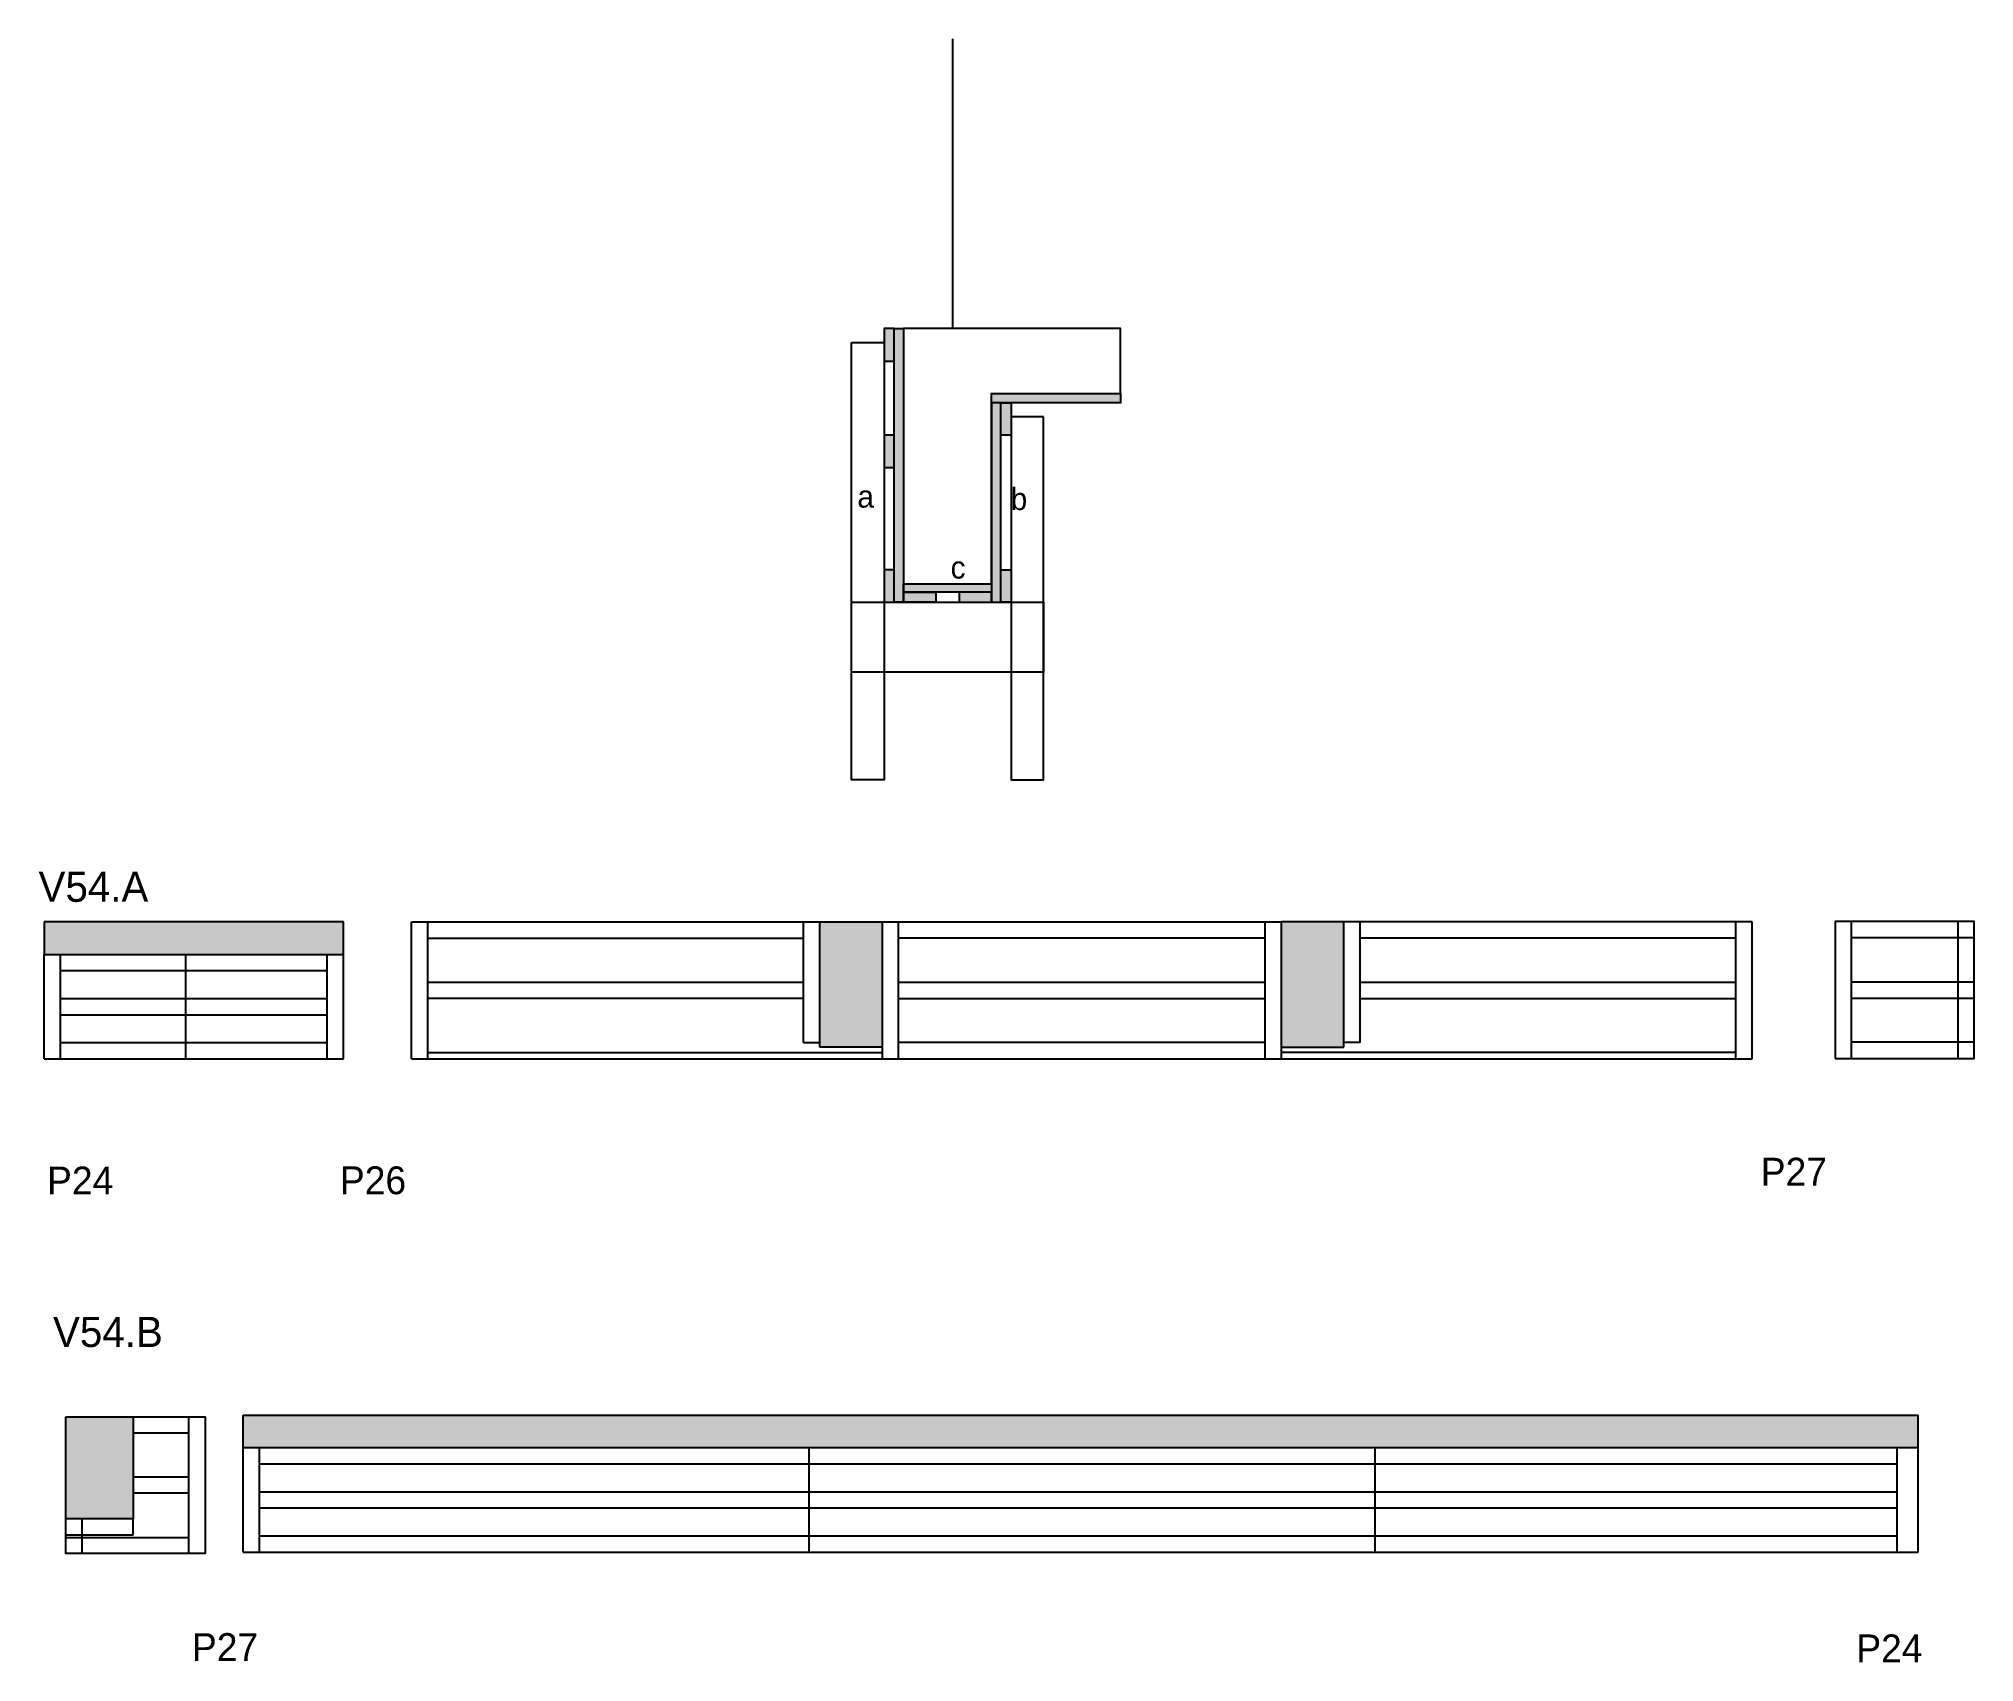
# Model space of a CAD drawing. Header units: metres. Extents: x 7682 to 8516, y 7693 to 8393.
import ezdxf

# ---------------------------------------------------------------- set-up
doc = ezdxf.new("R2010")
doc.units = ezdxf.units.M
for name, color, linetype in [('5', 7, 'Continuous'), ('CONCRETO', 7, 'Continuous'), ('COTA', 7, 'Continuous'), ('detalhes', 7, 'Continuous'), ('Hachura', 7, 'Continuous'), ('Madeira', 7, 'Continuous'), ('Painéis', 7, 'Continuous'), ('SARR_2.2x7', 7, 'Continuous'), ('SARR_3.5x7', 7, 'Continuous'), ('Texto Seção', 7, 'Continuous')]:
    doc.layers.add(name, color=color, linetype=linetype)

msp = doc.modelspace()

# ---------------------------------------------------------------- hatches: boundary and pattern name
at = {"layer": 'COTA'}
h = msp.add_hatch(color=7, dxfattribs=at)
h.dxf.hatch_style = 1
h.paths.add_polyline_path([(7813.01, 8012.31), (7684.01, 8012.31), (7684.01, 8012.31), (7684.01, 7998.31), (7684.01, 7998.31), (7813.01, 7998.31), (7813.01, 7998.31), (7813.01, 8012.31)])
h = msp.add_hatch(color=7, dxfattribs=at)
h.dxf.hatch_style = 1
h.paths.add_polyline_path([(8045.37, 8012.31), (8018.37, 8012.31), (8018.37, 7958.31), (8045.37, 7958.31), (8045.37, 8012.31)])
h = msp.add_hatch(color=7, dxfattribs=at)
h.dxf.hatch_style = 1
h.paths.add_polyline_path([(8244.37, 8010.11), (8244.37, 8012.31), (8217.37, 8012.31), (8217.37, 7958.31), (8244.37, 7958.31), (8244.37, 8010.11)])
h = msp.add_hatch(color=7, dxfattribs=at)
h.dxf.hatch_style = 1
h.paths.add_polyline_path([(7722.36, 7798.97), (7693.36, 7798.97), (7693.36, 7754.97), (7722.36, 7754.97), (7722.36, 7798.97)])
h = msp.add_hatch(color=7, dxfattribs=at)
h.dxf.hatch_style = 1
h.paths.add_polyline_path([(8491.85, 7799.64), (8491.85, 7785.64), (8491.85, 7785.64), (7769.85, 7785.64), (7769.85, 7785.64), (7769.85, 7799.64), (7769.85, 7799.64), (8491.85, 7799.64)])
at = {"layer": 'Hachura'}
h = msp.add_hatch(color=7, dxfattribs=at)
h.dxf.hatch_style = 1
h.paths.add_polyline_path([(8046.07, 8254.12), (8050.47, 8254.12), (8050.47, 8254.12), (8050.47, 8268.12), (8050.47, 8268.12), (8046.07, 8268.12), (8046.07, 8268.12), (8046.07, 8254.12)])
h = msp.add_hatch(color=7, dxfattribs=at)
h.dxf.hatch_style = 1
h.paths.add_polyline_path([(8050.47, 8268.12), (8054.47, 8268.12), (8054.47, 8268.12), (8054.47, 8150.12), (8054.47, 8150.12), (8050.47, 8150.12), (8050.47, 8150.12), (8050.47, 8268.12)])
h = msp.add_hatch(color=7, dxfattribs=at)
h.dxf.hatch_style = 1
h.paths.add_polyline_path([(8092.47, 8236.12), (8092.47, 8240.12), (8092.47, 8240.12), (8148.07, 8240.12), (8148.07, 8240.12), (8148.07, 8236.12), (8148.07, 8236.12), (8092.47, 8236.12)])
h = msp.add_hatch(color=7, dxfattribs=at)
h.dxf.hatch_style = 1
h.paths.add_polyline_path([(8096.47, 8236.12), (8092.47, 8236.12), (8092.47, 8236.12), (8092.47, 8150.12), (8092.47, 8150.12), (8096.47, 8150.12), (8096.47, 8150.12), (8096.47, 8236.12)])
h = msp.add_hatch(color=7, dxfattribs=at)
h.dxf.hatch_style = 1
h.paths.add_polyline_path([(8100.87, 8222.12), (8096.47, 8222.12), (8096.47, 8222.12), (8096.47, 8236.12), (8096.47, 8236.12), (8100.87, 8236.12), (8100.87, 8236.12), (8100.87, 8222.12)])
h = msp.add_hatch(color=7, dxfattribs=at)
h.dxf.hatch_style = 1
h.paths.add_polyline_path([(8046.07, 8208.22), (8050.47, 8208.22), (8050.47, 8208.22), (8050.47, 8222.22), (8050.47, 8222.22), (8046.07, 8222.22), (8046.07, 8222.22), (8046.07, 8208.22)])
h = msp.add_hatch(color=7, dxfattribs=at)
h.dxf.hatch_style = 1
h.paths.add_polyline_path([(8046.07, 8150.12), (8050.47, 8150.12), (8050.47, 8150.12), (8050.47, 8164.12), (8050.47, 8164.12), (8046.07, 8164.12), (8046.07, 8164.12), (8046.07, 8150.12)])
h = msp.add_hatch(color=7, dxfattribs=at)
h.dxf.hatch_style = 1
h.paths.add_polyline_path([(8100.87, 8150.12), (8096.47, 8150.12), (8096.47, 8150.12), (8096.47, 8164.12), (8096.47, 8164.12), (8100.87, 8164.12), (8100.87, 8164.12), (8100.87, 8150.12)])
h = msp.add_hatch(color=7, dxfattribs=at)
h.dxf.hatch_style = 1
h.paths.add_polyline_path([(8054.47, 8154.52), (8054.47, 8158.12), (8054.47, 8158.12), (8092.47, 8158.12), (8092.47, 8158.12), (8092.47, 8154.52), (8092.47, 8154.52), (8054.47, 8154.52)])
h = msp.add_hatch(color=7, dxfattribs=at)
h.dxf.hatch_style = 1
h.paths.add_polyline_path([(8054.47, 8150.12), (8054.47, 8154.52), (8054.47, 8154.52), (8068.47, 8154.52), (8068.47, 8154.52), (8068.47, 8150.12), (8068.47, 8150.12), (8054.47, 8150.12)])
h = msp.add_hatch(color=7, dxfattribs=at)
h.dxf.hatch_style = 1
h.paths.add_polyline_path([(8092.47, 8150.12), (8092.47, 8154.52), (8092.47, 8154.52), (8078.47, 8154.52), (8078.47, 8154.52), (8078.47, 8150.12), (8078.47, 8150.12), (8092.47, 8150.12)])

# ---------------------------------------------------------------- linework, layer by layer
at = {"layer": 'CONCRETO', "color": 7, "lineweight": 25}
msp.add_lwpolyline([(8148.07, 8240.12), (8148.07, 8268.12), (8054.47, 8268.12), (8054.47, 8240.12), (8054.47, 8240.12), (8054.47, 8158.12), (8092.47, 8158.12), (8092.47, 8240.12)], close=True, dxfattribs=at)
at = {"layer": 'COTA', "color": 7, "lineweight": 25}
for p, q in [((7813.01, 8012.31), (7684.01, 8012.31)), ((7684.01, 8012.31), (7684.01, 7998.31)), ((7813.01, 7998.31), (7813.01, 8012.31)), ((8018.37, 8012.31), (8045.37, 8012.31)), ((8244.37, 8012.31), (8217.37, 8012.31)), ((8011.37, 7960.31), (8018.37, 7960.31)), ((8251.37, 7960.31), (8244.37, 7960.31)), ((7693.36, 7754.97), (7693.36, 7798.97)), ((7693.36, 7798.97), (7722.36, 7798.97)), ((7769.85, 7799.64), (8491.85, 7799.64)), ((7769.85, 7785.64), (7769.85, 7799.64)), ((8491.85, 7785.64), (8491.85, 7799.64)), ((7722.36, 7747.97), (7722.36, 7754.97))]:
    msp.add_line(p, q, dxfattribs=at)
at = {"layer": 'Defpoints', "color": 7, "lineweight": 25}
msp.add_line((8075.67, 8268.12), (8075.67, 8393.12), dxfattribs=at)
at = {"layer": 'Madeira', "color": 7, "lineweight": 25}
for points in [[(8046.07, 8254.12), (8050.47, 8254.12), (8050.47, 8268.12), (8046.07, 8268.12)], [(8100.87, 8222.12), (8096.47, 8222.12), (8096.47, 8236.12), (8100.87, 8236.12)], [(8046.07, 8208.22), (8050.47, 8208.22), (8050.47, 8222.22), (8046.07, 8222.22)], [(8046.07, 8150.12), (8050.47, 8150.12), (8050.47, 8164.12), (8046.07, 8164.12)], [(8100.87, 8150.12), (8096.47, 8150.12), (8096.47, 8164.12), (8100.87, 8164.12)], [(8054.47, 8150.12), (8054.47, 8154.52), (8068.47, 8154.52), (8068.47, 8150.12)], [(8092.47, 8150.12), (8092.47, 8154.52), (8078.47, 8154.52), (8078.47, 8150.12)]]:
    msp.add_lwpolyline(points, close=True, dxfattribs=at)
at = {"layer": 'Painéis', "color": 7, "lineweight": 25}
for p, q in [((7842.37, 8012.31), (8018.37, 8012.31)), ((7842.37, 7953.31), (7842.37, 8012.31)), ((8018.37, 7958.31), (8018.37, 8012.31)), ((8045.37, 7953.31), (8045.37, 8012.31)), ((8045.37, 8012.31), (8217.37, 8012.31)), ((8217.37, 7953.31), (8217.37, 8012.31)), ((8420.37, 8012.31), (8244.37, 8012.31)), ((8244.37, 7958.31), (8244.37, 8012.31)), ((8420.37, 7953.31), (8420.37, 8012.31)), ((7684.01, 7998.31), (7813.01, 7998.31)), ((7684.01, 7953.31), (7684.01, 7998.31)), ((7745.01, 7953.31), (7745.01, 7998.31)), ((7813.01, 7953.31), (7813.01, 7998.31)), ((7684.01, 7953.31), (7813.01, 7953.31)), ((7842.37, 7953.31), (8420.37, 7953.31)), ((8045.37, 7958.31), (8018.37, 7958.31)), ((8217.37, 7958.31), (8244.37, 7958.31)), ((7722.36, 7798.97), (7722.36, 7754.97)), ((7769.85, 7785.64), (8491.85, 7785.64)), ((7769.85, 7740.64), (7769.85, 7785.64)), ((8013.85, 7740.64), (8013.85, 7785.64)), ((8257.85, 7740.64), (8257.85, 7785.64)), ((8491.85, 7740.64), (8491.85, 7785.64)), ((7722.36, 7754.97), (7693.36, 7754.97)), ((7769.85, 7740.64), (8491.85, 7740.64))]:
    msp.add_line(p, q, dxfattribs=at)
for points in [[(8050.47, 8268.12), (8054.47, 8268.12), (8054.47, 8150.12), (8050.47, 8150.12)], [(8092.47, 8236.12), (8092.47, 8240.12), (8148.07, 8240.12), (8148.07, 8236.12)], [(8096.47, 8236.12), (8092.47, 8236.12), (8092.47, 8150.12), (8096.47, 8150.12)], [(8054.47, 8154.52), (8054.47, 8158.12), (8092.47, 8158.12), (8092.47, 8154.52)], [(8456.1, 7953.47), (8516.1, 7953.47), (8516.1, 8012.47), (8456.1, 8012.47)]]:
    msp.add_lwpolyline(points, close=True, dxfattribs=at)
msp.add_lwpolyline([(7722.36, 7798.97), (7753.36, 7798.97), (7753.36, 7739.97), (7693.36, 7739.97), (7693.36, 7754.97)], dxfattribs=at)
at = {"layer": 'SARR_2.2x7', "color": 7, "lineweight": 25}
for p, q in [((7849.37, 7953.31), (7849.37, 8012.31)), ((8011.37, 7960.31), (8011.37, 8012.31)), ((8052.37, 7953.31), (8052.37, 8012.31)), ((8210.37, 7953.31), (8210.37, 8012.31)), ((8251.37, 7960.31), (8251.37, 8012.31)), ((8413.37, 7953.31), (8413.37, 8012.31)), ((8463.1, 7953.47), (8463.1, 8012.47)), ((8509.1, 7953.47), (8509.1, 8012.47)), ((7849.37, 8005.31), (8011.37, 8005.31)), ((8210.37, 8005.31), (8052.37, 8005.31)), ((8413.37, 8005.31), (8251.37, 8005.31)), ((8516.1, 8005.47), (8463.1, 8005.47)), ((7691.01, 7953.31), (7691.01, 7998.31)), ((7806.01, 7953.31), (7806.01, 7998.31)), ((7691.01, 7991.31), (7745.01, 7991.31)), ((7745.01, 7991.31), (7806.01, 7991.31)), ((7849.37, 7986.39), (8011.37, 7986.39)), ((8052.37, 7986.31), (8210.37, 7986.31)), ((8251.37, 7986.31), (8413.37, 7986.31)), ((8463.1, 7986.47), (8516.1, 7986.47)), ((7691.01, 7979.31), (7745.01, 7979.31)), ((7745.01, 7979.31), (7806.01, 7979.31)), ((7849.37, 7979.39), (8011.37, 7979.39)), ((8052.37, 7979.31), (8210.37, 7979.31)), ((8251.37, 7979.31), (8413.37, 7979.31)), ((8463.1, 7979.47), (8516.1, 7979.47)), ((7691.01, 7972.31), (7745.01, 7972.31)), ((7745.01, 7972.31), (7806.01, 7972.31)), ((7691.01, 7960.31), (7745.01, 7960.31)), ((7745.01, 7960.31), (7806.01, 7960.31)), ((7849.37, 7956.04), (8045.37, 7956.04)), ((8210.37, 7960.31), (8052.37, 7960.31)), ((8413.37, 7955.97), (8217.37, 7955.97)), ((8516.1, 7960.47), (8463.1, 7960.47)), ((7746.36, 7739.97), (7746.36, 7798.97)), ((7722.36, 7791.97), (7746.36, 7791.97)), ((7776.85, 7740.64), (7776.85, 7785.64)), ((8482.85, 7740.64), (8482.85, 7785.64)), ((7776.85, 7778.64), (8013.85, 7778.64)), ((8013.85, 7778.64), (8257.85, 7778.64)), ((8257.85, 7778.64), (8482.85, 7778.64)), ((7746.36, 7772.97), (7722.36, 7772.97)), ((7746.36, 7765.97), (7722.36, 7765.97)), ((7776.85, 7766.64), (8013.9, 7766.64)), ((8013.85, 7766.64), (8257.85, 7766.64)), ((8257.85, 7766.64), (8482.85, 7766.64)), ((7700.36, 7739.97), (7700.36, 7754.97)), ((7776.85, 7759.64), (8013.9, 7759.64)), ((8013.85, 7759.64), (8257.85, 7759.64)), ((8257.85, 7759.64), (8482.85, 7759.64)), ((7722.36, 7747.97), (7693.36, 7747.97)), ((7693.36, 7746.97), (7746.36, 7746.97)), ((7776.85, 7747.64), (8013.85, 7747.64)), ((8013.85, 7747.64), (8257.85, 7747.64)), ((8257.85, 7747.64), (8482.85, 7747.64))]:
    msp.add_line(p, q, dxfattribs=at)
at = {"layer": 'SARR_3.5x7', "color": 7, "lineweight": 25}
for points in [[(8032.07, 8262.12), (8046.07, 8262.12), (8046.07, 8073.64), (8032.07, 8073.64)], [(8114.87, 8230.12), (8100.87, 8230.12), (8100.87, 8073.64), (8114.87, 8073.64)], [(8032.07, 8150.12), (8114.87, 8150.12), (8114.87, 8120.06), (8032.07, 8120.06)]]:
    msp.add_lwpolyline(points, close=True, dxfattribs=at)

# ---------------------------------------------------------------- texts
at = {"layer": '5', "color": 7, "lineweight": 25}
for s, p in [('P27', (8424.05, 7898.62)), ('P24', (7685.24, 7894.81)), ('P26', (7811.49, 7894.92)), ('P27', (7747.7, 7693.65)), ('P24', (8465.24, 7693.1))]:
    msp.add_text(s, height=12, dxfattribs=at).set_placement(p)
at = {"layer": 'detalhes', "color": 7, "lineweight": 25}
for s, p in [('a', (8034.58, 8190.95)), ('b', (8100.68, 8189.89)), ('c', (8074.77, 8160.35))]:
    msp.add_text(s, height=9.6, dxfattribs=at).set_placement(p)
at = {"layer": 'Texto Seção', "color": 7, "lineweight": 25}
for s, p in [('V54.A', (7681.57, 8020.99)), ('V54.B', (7687.8, 7829.02))]:
    msp.add_text(s, height=13, dxfattribs=at).set_placement(p)

doc.saveas('drawing.dxf')
